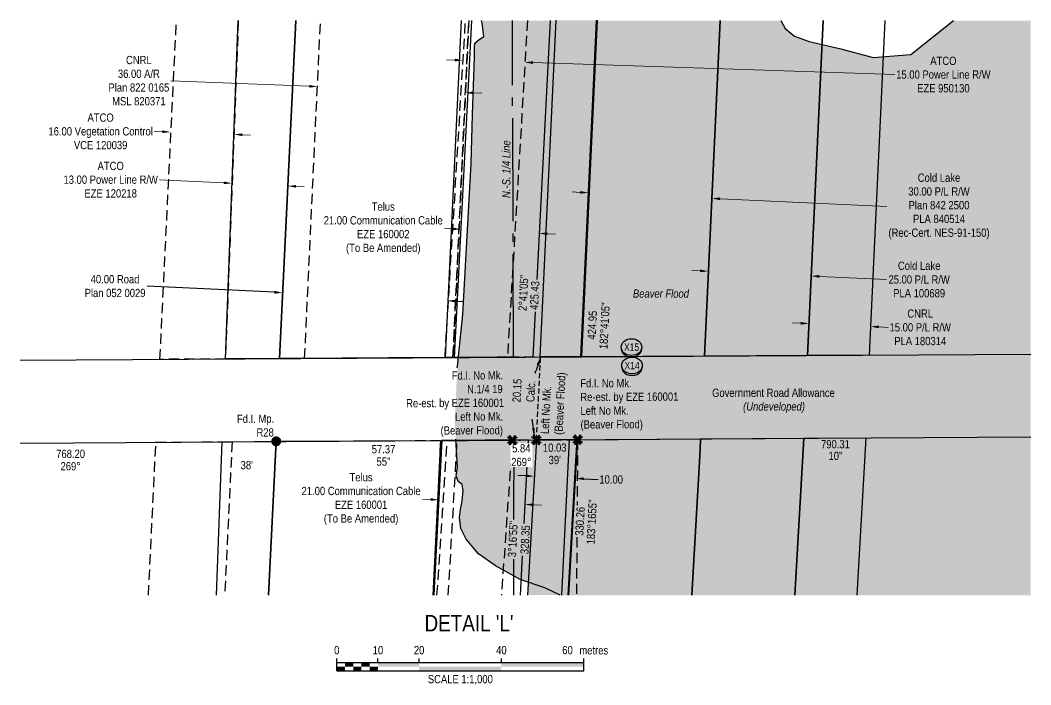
# Model space of a CAD drawing. Extents: x 506429 to 517084, y 6049655 to 6059669.
# Drawn here: x 508890 to 510116, y 6055323 to 6056129 of the extents above; entities that cross this region are included whole.
import ezdxf
from ezdxf.enums import TextEntityAlignment as Align

# ---------------------------------------------------------------- set-up
doc = ezdxf.new("R2010")
doc.units = 0
doc.header["$LTSCALE"] = 5
doc.header["$PDSIZE"] = 0.5
for name, pattern in [('foc-ACCESSROAD', [3.75, 2.5, -1.25]), ('foc-FLOWLINE', [3.75, 2.5, -1.25]), ('foc-QUARTERLINE', [33, 25, -3, 2, -3]), ('foc-TRAV', [1.875, 1.25, -0.625])]:
    doc.linetypes.add(name, pattern=pattern)
doc.layers.get('Defpoints').update_dxf_attribs({"color": 9})
for name, color, linetype in [('C-RW', 13, 'Continuous'), ('DETAIL-T', 7, 'Continuous'), ('EZE', 7, 'Continuous'), ('F-AR', 190, 'foc-ACCESSROAD'), ('F-EZE', 190, 'foc-FLOWLINE'), ('F-RW', 190, 'Continuous'), ('F-VCE', 190, 'foc-FLOWLINE'), ('L-BD', 7, 'Continuous'), ('L-BD1', 253, 'Continuous'), ('L-MON', 1, 'Continuous'), ('L-ROAD-T', 7, 'Continuous'), ('L-SEC', 7, 'Continuous'), ('L-SECQ', 8, 'foc-QUARTERLINE'), ('L-TITLEDB', 4, 'Continuous'), ('L-TITLEDB-T', 4, 'Continuous'), ('P-CROSSINGS', 250, 'Continuous'), ('P-PROPOSED', 10, 'Continuous'), ('P-PROPOSED-H', 21, 'Continuous'), ('P-TRAV', 4, 'foc-TRAV'), ('PLA', 7, 'Continuous'), ('RRD', 7, 'Continuous'), ('T-WATER', 160, 'Continuous'), ('T-WATER-H', 133, 'Continuous')]:
    doc.layers.add(name, color=color, linetype=linetype)
for name, color, linetype, lineweight in [('C-RW-T', 13, 'Continuous', 9), ('F-AR-T', 190, 'Continuous', 9), ('F-EZE-T', 190, 'Continuous', 9), ('F-RW-T', 190, 'Continuous', 9), ('F-VCE-T', 190, 'Continuous', 9), ('T-TEXT', 48, 'Continuous', 18)]:
    doc.layers.add(name, color=color, linetype=linetype, lineweight=lineweight)
doc.styles.add('80', font='ARIALN.TTF', dxfattribs={"height": 10})
doc.styles.add('80CG', font='ARIALN.TTF', dxfattribs={"height": 10})
doc.styles.add('80L', font='ARIALN.TTF', dxfattribs={"height": 10})
doc.styles.add('80LS', font='ARIALNI.TTF', dxfattribs={"height": 10})
doc.styles.add('Crossing', font='ARIALN.TTF', dxfattribs={"height": 10})
doc.dimstyles.new('Compass 5 000', dxfattribs={"dimscale": 5, "dimtxt": 9, "dimasz": 2, "dimexe": 0.2, "dimexo": 0.0625, "dimgap": 0.5, "dimtad": 0, "dimtih": 1, "dimtoh": 1, "dimzin": 0, "dimdsep": 46, "dimtxsty": '80CG', "dimcen": 0.1, "dimse1": 1, "dimse2": 1, "dimclrd": 256, "dimclrt": 256, "dimaunit": 1, "dimadec": 4, "dimazin": 0, "dimtfac": 0.06, "dimtofl": 0, "dimtmove": 0, "dimatfit": 1, "dimfxl": 0.2, "dimtolj": 1, "dimtzin": 0, "dimlwd": -1, "dimarcsym": 0})

# ---------------------------------------------------------------- blocks, each defined once
blk = doc.blocks.new('fdia')
at = {"color": 255, "const_width": 1}
blk.add_lwpolyline([(-0.5, 0, 1), (0.5, 0, 1)], format="xyb", close=True, dxfattribs=at)
blk = doc.blocks.new('Fdiaa')
blk.add_blockref('fdia', (0, 0))
blk = doc.blocks.new('fdib')
at = {"color": 1, "const_width": 1.6}
blk.add_lwpolyline([(-0.4, 0, 1), (0.4, 0, 1)], format="xyb", close=True, dxfattribs=at)
at = {"color": 1}
blk.add_circle((0, 0), 0.8, dxfattribs=at)
blk = doc.blocks.new('Fdibb')
blk.add_blockref('fdib', (0, 0))
blk = doc.blocks.new('fdicc')
for name in ['Fdibb', 'Fdiaa']:
    blk.add_blockref(name, (0, 0))
blk = doc.blocks.new('FDI')
blk.add_blockref('fdicc', (0, 0))
blk = doc.blocks.new('TEMP')
h = blk.add_hatch(color=255)
h.dxf.hatch_style = 1
h.paths.add_polyline_path([(0, 0.25), (-0.67, 1.15), (-0.67, 0.67), (-1.15, 0.67), (-0.25, 0), (-1.15, -0.67), (-0.67, -0.67), (-0.67, -1.15), (0, -0.25), (0.67, -1.15), (0.67, -0.67), (1.15, -0.67), (0.25, 0), (1.15, 0.67), (0.67, 0.67), (0.67, 1.15)])
h.paths.add_polyline_path([(0.57, 0.85), (0.57, 0.57), (0.85, 0.57), (0.08, 0), (0.85, -0.57), (0.57, -0.57), (0.57, -0.85), (0, -0.08), (-0.57, -0.85), (-0.57, -0.57), (-0.85, -0.57), (-0.08, 0), (-0.85, 0.57), (-0.57, 0.57), (-0.57, 0.85), (0, 0.08)], flags=16)
h = blk.add_hatch(color=1)
h.dxf.hatch_style = 1
h.paths.add_polyline_path([(0, 0.08), (-0.57, 0.85), (-0.57, 0.57), (-0.85, 0.57), (-0.08, 0), (-0.85, -0.57), (-0.57, -0.57), (-0.57, -0.85), (0, -0.08), (0.57, -0.85), (0.57, -0.57), (0.85, -0.57), (0.08, 0), (0.85, 0.57), (0.57, 0.57), (0.57, 0.85)])
at = {"color": 1}
for p, q in [((-0.08, 0), (0.08, 0)), ((0, 0.08), (0, -0.08))]:
    blk.add_line(p, q, dxfattribs=at)
at = {"color": 255, "flags": 128}
blk.add_lwpolyline([(-0.25, 0), (-1.15, 0.67), (-0.67, 0.67), (-0.67, 1.15), (0, 0.25), (0.67, 1.15), (0.67, 0.67), (1.15, 0.67), (0.25, 0), (1.15, -0.67), (0.67, -0.67), (0.67, -1.15), (0, -0.25), (-0.67, -1.15), (-0.67, -0.67), (-1.15, -0.67)], close=True, dxfattribs=at)
at = {"color": 1, "flags": 128}
blk.add_lwpolyline([(-0.08, 0), (-0.85, 0.57), (-0.57, 0.57), (-0.57, 0.85), (0, 0.08), (0.57, 0.85), (0.57, 0.57), (0.85, 0.57), (0.08, 0), (0.85, -0.57), (0.57, -0.57), (0.57, -0.85), (0, -0.08), (-0.57, -0.85), (-0.57, -0.57), (-0.85, -0.57)], close=True, dxfattribs=at)
blk = doc.blocks.new('*D1007')
at = {"layer": 'Defpoints', "color": 0, "transparency": 16777216}
for p in [(509208.5, 6055798.2), (509207.4, 6055776.2), (509407.4, 6055766.5)]:
    blk.add_point(p, dxfattribs=at)
at = {"layer": 'L-TITLEDB-T', "transparency": 16777216}
for p, q in [((509198.5, 6055798.7), (509043.9, 6055806.2)), ((509418.5, 6055788), (509428.5, 6055787.5))]:
    blk.add_line(p, q, dxfattribs=at)
for points in [[(509198.6, 6055800.4), (509198.4, 6055797), (509208.5, 6055798.2)], [(509418.6, 6055789.7), (509418.4, 6055786.3), (509408.5, 6055788.5)]]:
    blk.add_solid(points, dxfattribs=at)
at = {"layer": 'L-TITLEDB-T', "transparency": 16777216, "insert": (509005.1, 6055806.2), "char_height": 10, "attachment_point": 5, "style": '80CG'}
blk.add_mtext('\\A1;40.00 Road\\PPlan 052 0029', dxfattribs=at)
blk = doc.blocks.new('*U1061')
at = {"color": 0}
for p, q in [((-150, 0), (-150, 15)), ((-100, 10), (-100, 15)), ((-50, 10), (-50, 15)), ((50, 10), (50, 15)), ((150.2, 0), (150.2, 15)), ((-150, 10), (150.2, 10)), ((-150, 0), (150.2, 0))]:
    blk.add_line(p, q, dxfattribs=at)
for points in [[(-150, 5), (-140, 5), (-150, 0), (-140, 0)], [(-140, 10), (-130, 10), (-140, 5), (-130, 5)], [(-130, 5), (-120, 5), (-130, 0), (-120, 0)], [(-120, 10), (-110, 10), (-120, 5), (-110, 5)], [(-110, 5), (-100, 5), (-110, 0), (-100, 0)], [(-100, 10), (-50, 10), (-100, 5), (-50, 5)], [(-50, 5), (50, 5), (-50, 0), (50, 0)], [(50, 10), (150.2, 10), (50, 5), (150.2, 5)]]:
    blk.add_solid(points, dxfattribs=at)
at = {"color": 0, "style": '80'}
blk.add_text('metres', height=10, dxfattribs=at).set_placement((162.2, 20), align=Align.CENTER)
at = {"color": 0, "char_height": 10, "style": '80'}
for s, insert, attachment_point in [('0', (-150, 30.2), 2), ('10', (-100, 30.2), 2), ('20', (-50, 30.2), 2), ('40', (50, 30.2), 2), ('60', (136.7, 30.2), 3), ('SCALE 1:1,000', (0.1, -5), 2)]:
    blk.add_mtext(s, dxfattribs=dict(at, insert=insert, attachment_point=attachment_point))
blk = doc.blocks.new('*D1008')
at = {"layer": 'Defpoints', "color": 0, "transparency": 16777216}
for p in [(509850, 6055818.5), (509722.5, 6055766.1), (509847.2, 6055760.3)]:
    blk.add_point(p, dxfattribs=at)
at = {"layer": 'F-RW-T', "transparency": 16777216}
for p, q in [((509715.2, 6055824.8), (509705.3, 6055825.3)), ((509860, 6055818), (509941.5, 6055814.2))]:
    blk.add_line(p, q, dxfattribs=at)
for points in [[(509715.3, 6055826.5), (509715.2, 6055823.1), (509725.2, 6055824.3)], [(509860, 6055819.7), (509859.9, 6055816.3), (509850, 6055818.5)]]:
    blk.add_solid(points, dxfattribs=at)
at = {"layer": 'F-RW-T', "transparency": 16777216, "insert": (509981, 6055814.2), "char_height": 10, "attachment_point": 5, "style": '80CG'}
blk.add_mtext('\\A1;Cold Lake\\P25.00 P/L R/W\\PPLA 100689', dxfattribs=at)
blk = doc.blocks.new('*D1009')
at = {"layer": 'Defpoints', "color": 0, "transparency": 16777216}
for p in [(509847.2, 6055760.3), (509922.1, 6055757.2), (509922.1, 6055756.7)]:
    blk.add_point(p, dxfattribs=at)
at = {"layer": 'F-RW-T', "transparency": 16777216}
for p, q in [((509837.3, 6055761.2), (509827.3, 6055761.7)), ((509932.1, 6055756.7), (509943.3, 6055756.2))]:
    blk.add_line(p, q, dxfattribs=at)
for points in [[(509837.3, 6055762.9), (509837.2, 6055759.5), (509847.3, 6055760.7)], [(509932.2, 6055758.4), (509932, 6055755.1), (509922.1, 6055757.2)]]:
    blk.add_solid(points, dxfattribs=at)
at = {"layer": 'F-RW-T', "transparency": 16777216, "insert": (509982.3, 6055756.2), "char_height": 10, "attachment_point": 5, "style": '80CG'}
blk.add_mtext('\\A1;CNRL\\P15.00 P/L R/W\\PPLA 180314', dxfattribs=at)
blk = doc.blocks.new('*D1010')
at = {"layer": 'Defpoints', "color": 0, "transparency": 16777216}
for p in [(509582.1, 6055972.3), (509731.9, 6055965.5), (509729.5, 6055912.6)]:
    blk.add_point(p, dxfattribs=at)
at = {"layer": 'F-RW-T', "transparency": 16777216}
for p, q in [((509569.7, 6055919.9), (509559.8, 6055920.4)), ((509739.4, 6055912.2), (509941.9, 6055902.9))]:
    blk.add_line(p, q, dxfattribs=at)
for points in [[(509569.8, 6055921.6), (509569.7, 6055918.3), (509579.7, 6055919.5)], [(509739.5, 6055913.8), (509739.4, 6055910.5), (509729.5, 6055912.6)]]:
    blk.add_solid(points, dxfattribs=at)
at = {"layer": 'F-RW-T', "transparency": 16777216, "insert": (510005.1, 6055902.9), "char_height": 10, "attachment_point": 5, "style": '80CG'}
blk.add_mtext('\\A1;Cold Lake\\P30.00 P/L R/W\\PPlan 842 2500\\PPLA 840514\\P(Rec-Cert. NES-91-150)', dxfattribs=at)
blk = doc.blocks.new('*D1011')
at = {"layer": 'Defpoints', "color": 0, "transparency": 16777216}
for p in [(509147.7, 6055943.1), (509147.1, 6055931), (509215.4, 6055939.8)]:
    blk.add_point(p, dxfattribs=at)
at = {"layer": 'F-EZE-T', "transparency": 16777216}
for p, q in [((509137.1, 6055931.5), (509058.9, 6055935.3)), ((509224.8, 6055927.3), (509234.8, 6055926.8))]:
    blk.add_line(p, q, dxfattribs=at)
for points in [[(509137.2, 6055933.2), (509137, 6055929.9), (509147.1, 6055931)], [(509224.9, 6055928.9), (509224.7, 6055925.6), (509214.8, 6055927.7)]]:
    blk.add_solid(points, dxfattribs=at)
at = {"layer": 'F-EZE-T', "transparency": 16777216, "insert": (508999.8, 6055935.3), "char_height": 10, "attachment_point": 5, "style": '80CG'}
blk.add_mtext('\\A1;ATCO\\P13.00 Power Line R/W\\PEZE 120218 ', dxfattribs=at)
blk = doc.blocks.new('*D1012')
at = {"layer": 'Defpoints', "color": 0, "transparency": 16777216}
for p in [(509072.5, 6055993.1), (509070.7, 6055946), (509147.7, 6055943.1)]:
    blk.add_point(p, dxfattribs=at)
at = {"layer": 'F-VCE-T', "transparency": 16777216}
for p, q in [((509062.5, 6055993.5), (509052.5, 6055993.9)), ((509159.4, 6055989.8), (509169.4, 6055989.5))]:
    blk.add_line(p, q, dxfattribs=at)
for points in [[(509062.5, 6055995.2), (509062.4, 6055991.9), (509072.5, 6055993.1)], [(509159.5, 6055991.5), (509159.4, 6055988.2), (509149.5, 6055990.2)]]:
    blk.add_solid(points, dxfattribs=at)
at = {"layer": 'F-VCE-T', "transparency": 16777216, "insert": (508987.6, 6055993.9), "char_height": 10, "attachment_point": 5, "style": '80CG'}
blk.add_mtext('\\A1;ATCO\\P16.00 Vegetation Control\\PVCE 120039', dxfattribs=at)
blk = doc.blocks.new('*D1013')
at = {"layer": 'Defpoints', "color": 0, "transparency": 16777216}
for p in [(509250.7, 6056048.2), (509250.3, 6056038.1), (509429.9, 6056030.8)]:
    blk.add_point(p, dxfattribs=at)
at = {"layer": 'F-AR-T', "transparency": 16777216}
for p, q in [((509240.8, 6056048.6), (509072.7, 6056055.4)), ((509440.3, 6056040.6), (509450.3, 6056040.2))]:
    blk.add_line(p, q, dxfattribs=at)
for points in [[(509240.8, 6056050.3), (509240.7, 6056047), (509250.7, 6056048.2)], [(509440.3, 6056042.3), (509440.2, 6056038.9), (509430.3, 6056041)]]:
    blk.add_solid(points, dxfattribs=at)
at = {"layer": 'F-AR-T', "transparency": 16777216, "insert": (509034, 6056055.4), "char_height": 10, "attachment_point": 5, "style": '80CG'}
blk.add_mtext('\\A1;CNRL\\P36.00 A/R\\PPlan 822 0165\\PMSL 820371', dxfattribs=at)
blk = doc.blocks.new('*D1014')
at = {"layer": 'Defpoints', "color": 0, "transparency": 16777216}
for p in [(509427.4, 6056080.1), (509427.1, 6056071.5), (509502, 6056069.1)]:
    blk.add_point(p, dxfattribs=at)
at = {"layer": 'F-RW-T', "transparency": 16777216}
for p, q in [((509417.4, 6056080.5), (509407.4, 6056080.8)), ((509512.3, 6056077.3), (509951.3, 6056062.8))]:
    blk.add_line(p, q, dxfattribs=at)
for points in [[(509417.5, 6056082.1), (509417.4, 6056078.8), (509427.4, 6056080.1)], [(509512.3, 6056079), (509512.2, 6056075.7), (509502.3, 6056077.7)]]:
    blk.add_solid(points, dxfattribs=at)
at = {"layer": 'F-RW-T', "transparency": 16777216, "insert": (510010.4, 6056062.8), "char_height": 10, "attachment_point": 5, "style": '80CG'}
blk.add_mtext('\\A1;ATCO\\P15.00 Power Line R/W\\PEZE 950130', dxfattribs=at)
blk = doc.blocks.new('*D1097')
at = {"layer": 'C-RW-T', "transparency": 16777216}
for p, q in [((509414.9, 6055875.7), (509405, 6055876.2)), ((509529.7, 6055869.8), (509539.7, 6055869.3))]:
    blk.add_line(p, q, dxfattribs=at)
for points in [[(509415, 6055877.3), (509414.9, 6055874), (509424.9, 6055875.2)], [(509529.8, 6055871.4), (509529.6, 6055868.1), (509519.7, 6055870.3)]]:
    blk.add_solid(points, dxfattribs=at)
at = {"layer": 'Defpoints', "color": 0, "transparency": 16777216}
for p in [(509424.9, 6055875.2), (509424.9, 6055874.6), (509519.7, 6055869.8)]:
    blk.add_point(p, dxfattribs=at)
at = {"layer": 'C-RW-T', "transparency": 16777216, "insert": (509330.6, 6055876.2), "char_height": 10, "attachment_point": 5, "style": '80CG'}
blk.add_mtext('\\A1;Telus\\P21.00 Communication Cable\\PEZE 160002\\P(To Be Amended)', dxfattribs=at)
blk = doc.blocks.new('*D1098')
at = {"layer": 'Defpoints', "color": 0, "transparency": 16777216}
for p in [(509514, 6055575.6), (509513, 6055556.6), (509562.9, 6055554.1)]:
    blk.add_point(p, dxfattribs=at)
at = {"layer": 'L-TITLEDB-T', "transparency": 16777216}
for p, q in [((509504, 6055576.1), (509494, 6055576.6)), ((509573.9, 6055572.5), (509591.3, 6055571.6))]:
    blk.add_line(p, q, dxfattribs=at)
for points in [[(509504.1, 6055577.7), (509503.9, 6055574.4), (509514, 6055575.6)], [(509574, 6055574.2), (509573.8, 6055570.9), (509563.9, 6055573)]]:
    blk.add_solid(points, dxfattribs=at)
at = {"layer": 'L-TITLEDB-T', "transparency": 16777216, "insert": (509607.2, 6055571.6), "char_height": 10, "attachment_point": 5, "style": '80CG'}
blk.add_mtext('\\A1;10.00', dxfattribs=at)
blk = doc.blocks.new('*D1200')
at = {"layer": 'C-RW-T', "transparency": 16777216}
for p, q in [((509388, 6055547.4), (509378.1, 6055547.9)), ((509512.8, 6055541), (509522.8, 6055540.5))]:
    blk.add_line(p, q, dxfattribs=at)
for points in [[(509388.1, 6055549.1), (509388, 6055545.8), (509398, 6055546.9)], [(509512.9, 6055542.7), (509512.7, 6055539.3), (509502.8, 6055541.5)]]:
    blk.add_solid(points, dxfattribs=at)
at = {"layer": 'Defpoints', "color": 0, "transparency": 16777216}
for p in [(509398, 6055546.9), (509398, 6055546.4), (509502.8, 6055541)]:
    blk.add_point(p, dxfattribs=at)
at = {"layer": 'C-RW-T', "transparency": 16777216, "insert": (509303.7, 6055547.9), "char_height": 10, "attachment_point": 5, "style": '80CG'}
blk.add_mtext('\\A1;Telus\\P21.00 Communication Cable\\PEZE 160001\\P(To Be Amended)', dxfattribs=at)
blk = doc.blocks.new('xing2')
h = blk.add_hatch(color=50)
h.dxf.hatch_style = 1
edge = h.paths.add_edge_path()
edge.add_ellipse((0, 0), major_axis=(-12.5, 0), ratio=0.816297, start_angle=0, end_angle=360)
h = blk.add_hatch(color=250)
h.dxf.hatch_style = 1
edge = h.paths.add_edge_path()
edge.add_ellipse((0, -2), major_axis=(-12.5, 0), ratio=0.816297, start_angle=0, end_angle=180)
edge.add_line((12.5, -2), (12.5, 0))
edge.add_ellipse((0, 0), major_axis=(-12.5, 0), ratio=0.816297, start_angle=0, end_angle=180, ccw=False)
edge.add_line((-12.5, 0), (-12.5, -2))
at = {"color": 250}
blk.add_ellipse((0, 0), major_axis=(-12.5, 0), ratio=0.816297, dxfattribs=at)
blk.add_ellipse((0, -2), major_axis=(-12.5, 0), ratio=0.816297, start_param=0, end_param=3.141593, dxfattribs=at)
at = {"color": 250, "style": 'Crossing'}
blk.add_attdef('CROSSING', text='', height=9, dxfattribs=at).set_placement((0.1, 0), align=Align.MIDDLE_CENTER)
at = {"color": 250, "style": 'Crossing', "flags": 1}
for tag, p in [('OWNER', (0.1, -12.5)), ('DESCRIPTION', (0.1, -25.8)), ('LOCATION', (0.1, -39.3)), ('DWG_REF', (0.1, -52.8))]:
    blk.add_attdef(tag, text='', height=9, dxfattribs=at).set_placement(p, align=Align.MIDDLE_CENTER)

msp = doc.modelspace()

# ---------------------------------------------------------------- hatches: boundary and pattern name
at = {"layer": 'P-PROPOSED-H'}
h = msp.add_hatch(color=256, dxfattribs=at)
h.dxf.hatch_style = 1
h.paths.add_polyline_path([(509590.401, 6056128.718), (509540.348, 6056128.76), (509521.192, 6055720.429), (509571.225, 6055720.732)])
h = msp.add_hatch(color=256, dxfattribs=at)
h.dxf.hatch_style = 1
h.paths.add_polyline_path([(509566.559, 6055620.215), (509516.527, 6055619.911), (509505.67, 6055431.491), (509555.735, 6055431.496)])
at = {"layer": 'T-WATER-H'}
h = msp.add_hatch(color=256, dxfattribs=at)
h.dxf.hatch_style = 1
h.paths.add_polyline_path([(510116.495, 6056128.409), (510022.809, 6056128.409), (509971.102, 6056087.266), (509925.154, 6056083.479), (509885.794, 6056093.927), (509847.663, 6056102.84), (509829.834, 6056109.6), (509818.455, 6056118.818), (509812.972, 6056128.409), (509450.033, 6056128.409), (509450.767, 6056125.247), (509452.704, 6056109.086), (509446.972, 6056105.269), (509441.55, 6056100.81), (509441.239, 6056095.4), (509441.239, 6056083.942), (509439.008, 6056014.238), (509437.408, 6055955.037), (509427.205, 6055771.766), (509420.582, 6055709.267), (509417.366, 6055639.875), (509420.781, 6055586.727), (509419.112, 6055576.074), (509421.68, 6055569.336), (509426.496, 6055565.49), (509427.456, 6055558.43), (509426.496, 6055545.28), (509424.248, 6055535.334), (509422.969, 6055525.392), (509424.568, 6055512.242), (509431.313, 6055499.409), (509446.401, 6055481.445), (509466.937, 6055467.009), (509496.793, 6055450.33), (509526.641, 6055440.067), (509545.406, 6055431.163), (510116.495, 6055431.163)])

# ---------------------------------------------------------------- linework, layer by layer
at = {"layer": 'C-RW', "flags": 128}
for points in [[(509514.801, 6055774.944), (509511.98, 6055720.119), (509416.919, 6055719.542), (509437.959, 6056128.409)], [(509532.99, 6056128.409), (509516.828, 6055814.324)], [(509501.591, 6055518.228), (509506.807, 6055619.585), (509401.739, 6055618.948), (509392.075, 6055431.163)], [(509497.111, 6055431.163), (509499.578, 6055479.106)]]:
    msp.add_lwpolyline(points, dxfattribs=at)
at = {"layer": 'EZE'}
msp.add_lwpolyline([(509128.176, 6055431.163), (509135.261, 6055617.33), (509147.221, 6055617.403), (509200.728, 6055617.981), (509191.492, 6055431.163)], dxfattribs=at)
at = {"layer": 'F-AR'}
for points in [[(509434.429, 6056128.409), (509415.252, 6055719.532), (509405.562, 6055719.473), (509235.183, 6055718.439), (509254.443, 6056128.409)], [(509191.492, 6055431.163), (509200.728, 6055617.981), (509400.031, 6055618.937), (509390.882, 6055431.163)]]:
    msp.add_lwpolyline(points, dxfattribs=at)
at = {"layer": 'F-EZE'}
for points in [[(509505.618, 6056128.409), (509485.704, 6055792.945), (509481.356, 6055719.933), (509415.252, 6055719.532), (509405.562, 6055719.473), (509430.386, 6056128.409)], [(509589.481, 6056128.409), (509570.314, 6055720.473), (509415.252, 6055719.532), (509434.439, 6056128.409)], [(509395.811, 6055431.163), (509408.37, 6055618.988), (509410.546, 6055619.001), (509487.266, 6055619.467), (509474.007, 6055431.163)], [(509409.574, 6055431.163), (509419.401, 6055602.495), (509420.253, 6055619.06), (509496.973, 6055619.526), (509496.973, 6055619.526), (509566.546, 6055619.948), (509566.546, 6055619.948), (509565.915, 6055540.652)], [(509565.604, 6055501.511), (509565.044, 6055431.163)]]:
    msp.add_lwpolyline(points, dxfattribs=at)
at = {"layer": 'F-RW'}
for points in [[(509224.559, 6056128.409), (509204.628, 6055718.253), (509147.755, 6055717.908), (509139.097, 6055717.856), (509154.705, 6056128.409)], [(509739.521, 6056128.409), (509720.404, 6055721.384), (509570.314, 6055720.473), (509589.481, 6056128.409)], [(509864.53, 6056128.409), (509845.447, 6055722.143), (509720.404, 6055721.384), (509739.521, 6056128.409)], [(509939.537, 6056128.409), (509920.476, 6055722.598), (509845.447, 6055722.143), (509864.53, 6056128.409)], [(509704.983, 6055431.163), (509713.926, 6055586.392), (509715.056, 6055607.627), (509715.743, 6055620.853), (509841.177, 6055621.615), (509830.189, 6055431.163)], [(509830.189, 6055431.163), (509841.177, 6055621.615), (509916.249, 6055622.07), (509905.236, 6055431.163)], [(509128.176, 6055431.163), (509135.261, 6055617.33), (509147.221, 6055617.403), (509200.728, 6055617.981), (509191.492, 6055431.163)], [(509547.273, 6055431.163), (509556.839, 6055619.889), (509556.839, 6055619.889), (509715.743, 6055620.853), (509715.056, 6055607.627), (509713.926, 6055586.392), (509704.983, 6055431.163)], [(509554.985, 6055431.163), (509564.4, 6055594.281), (509565.882, 6055619.944), (509715.743, 6055620.853), (509715.056, 6055607.627), (509713.926, 6055586.392), (509704.983, 6055431.163)]]:
    msp.add_lwpolyline(points, dxfattribs=at)
at = {"layer": 'F-VCE'}
for points in [[(509154.705, 6056128.409), (509139.097, 6055717.856), (509059.56, 6055717.373), (509079.533, 6056128.409)], [(509045.655, 6055431.163), (509054.677, 6055616.841), (509135.261, 6055617.33), (509147.221, 6055617.403), (509138.172, 6055431.163)]]:
    msp.add_lwpolyline(points, dxfattribs=at)
at = {"layer": 'L-SEC'}
for p, q in [((508889.991, 6055716.344), (510116.495, 6055723.788)), ((508889.991, 6055615.841), (510116.495, 6055623.286))]:
    msp.add_line(p, q, dxfattribs=at)
at = {"layer": 'L-SECQ'}
for p, q in [((509488.73, 6055719.978), (509487.271, 6056128.409)), ((509489.09, 6055619.478), (509488.86, 6055523.291, 0.01)), ((509488.745, 6055475.167, 0.014), (509488.639, 6055431.163, 0.019))]:
    msp.add_line(p, q, dxfattribs=at)
at = {"layer": 'L-TITLEDB'}
msp.add_lwpolyline([(509425.196, 6056128.409), (509405.562, 6055719.473), (509235.183, 6055718.439), (509204.628, 6055718.253), (509224.559, 6056128.409)], dxfattribs=at)
at = {"layer": 'P-PROPOSED', "flags": 128}
for points in [[(509590.401, 6056128.718), (509571.225, 6055720.732), (509521.192, 6055720.429), (509540.348, 6056128.76)], [(509555.735, 6055431.496), (509566.559, 6055620.215), (509516.527, 6055619.911), (509505.67, 6055431.491)]]:
    msp.add_lwpolyline(points, dxfattribs=at)
at = {"layer": 'P-TRAV'}
msp.add_line((509516.436, 6055619.644), (509521.61, 6055720.178), dxfattribs=at)
at = {"layer": 'PLA'}
for points in [[(509704.983, 6055431.163), (509713.926, 6055586.392), (509715.056, 6055607.627), (509715.743, 6055620.853), (509841.177, 6055621.615), (509830.189, 6055431.163)], [(509830.189, 6055431.163), (509841.177, 6055621.615), (509916.249, 6055622.07), (509905.236, 6055431.163)]]:
    msp.add_lwpolyline(points, dxfattribs=at)
at = {"layer": 'RRD', "color": 4}
msp.add_lwpolyline([(509191.492, 6055431.163), (509200.728, 6055617.981), (509400.031, 6055618.937), (509390.882, 6055431.163)], dxfattribs=at)
at = {"layer": 'T-WATER', "flags": 128}
for points in [[(509420.481, 6055707.087), (509420.582, 6055709.267), (509427.205, 6055771.766), (509437.408, 6055955.037), (509439.008, 6056014.238), (509441.239, 6056083.942), (509441.239, 6056095.4), (509441.55, 6056100.81), (509446.972, 6056105.269), (509452.704, 6056109.086), (509450.767, 6056125.247), (509450.033, 6056128.409)], [(509812.972, 6056128.409), (509818.455, 6056118.818), (509829.834, 6056109.6), (509847.663, 6056102.84), (509885.794, 6056093.927), (509925.154, 6056083.479), (509971.102, 6056087.266), (510022.809, 6056128.409)]]:
    msp.add_lwpolyline(points, dxfattribs=at)

# ---------------------------------------------------------------- block references
at = {"layer": 'DETAIL-T', "xscale": 0.9990104649161125, "yscale": 0.9990104649161125, "zscale": 0.9990104649161125}
msp.add_blockref('*U1061', (509424.062, 6055339.491), dxfattribs=at)
at = {"layer": 'L-MON', "xscale": 4.99505232458058, "yscale": 4.99505232458058, "zscale": 4.99505232458058}
for name, p in [('FDI', (509200.728, 6055617.981)), ('TEMP', (509566.547, 6055619.948))]:
    msp.add_blockref(name, p, dxfattribs=at)
at = {"layer": 'P-CROSSINGS', "xscale": 0.9990104649161125, "yscale": 0.9990104649161125, "zscale": 0.9990104649161125}
for p, values in [((509631.9, 6055732.288), {'CROSSING': 'X15'}), ((509632.541, 6055709.865), {'CROSSING': 'X14'})]:
    msp.add_blockref('xing2', p, dxfattribs=at).add_auto_attribs(values)

# ---------------------------------------------------------------- texts
at = {"layer": 'DETAIL-T', "color": 3, "insert": (509434.711, 6055397.382), "char_height": 19.9802, "width": 223.63651, "attachment_point": 5, "style": '80CG'}
msp.add_mtext("DETAIL 'L'", dxfattribs=at)
at = {"layer": 'L-BD', "style": '80L'}
for s, rotation, p in [("182°41'05''", 87.054, (509599.182, 6055758.126)), ('424.95', 87.054, (509584.217, 6055758.896)), ('57.37', 0.2971, (509330.949, 6055608.408)), ('10.03', 0.3478, (509538.703, 6055610.33)), ('790.31', 0.3478, (509879.441, 6055614.546)), ('768.20', 0.3515, (508951.183, 6055602.775)), ("55''", 0.2971, (509331.026, 6055593.423)), ("39'", 0.3478, (509538.794, 6055595.345)), ("10''", 0.3478, (509879.527, 6055600.31)), ('269°', 0.3515, (508951.275, 6055587.79)), ("38'", 0.3515, (509165.019, 6055589.087)), ('330.26', 87.054, (509569.308, 6055520.944)), ("183°1655''", 87.054, (509583.525, 6055520.212))]:
    msp.add_text(s, height=9.9901, rotation=rotation, dxfattribs=at).set_placement(p, align=Align.MIDDLE)
at = {"layer": 'L-BD', "insert": (509487.999, 6055679.796), "char_height": 9.9901, "width": 11.65989, "attachment_point": 2, "rotation": 87.054, "style": '80L'}
msp.add_mtext('20.15\\PCalc.', dxfattribs=at)
at = {"layer": 'L-BD1', "style": '80L'}
for s, p in [("2°41'05''", (509500.65, 6055798.139)), ('425.43', (509514.292, 6055794.921)), ("3°16'55''", (509487.78, 6055499.336)), ('328.35', (509502.745, 6055498.566))]:
    msp.add_text(s, height=9.9901, rotation=87.0542, dxfattribs=at).set_placement(p, align=Align.MIDDLE)
at = {"layer": 'L-MON', "char_height": 9.9901, "attachment_point": 1, "style": '80L'}
for s, width, insert, rotation in [('\\pi59.642;Fd.I. No Mk.\\P\\pi78.137;N.1/4 19\\P\\pi4.0628;Re-est. by EZE 160001\\P\\pi63.308,t133.24;Left No Mk.\\P\\pi45.727,tz;(Beaver Flood)', 120.03251, (509354.094, 6055702.471), 0.292036), ('Left No Mk. (Beaver Flood)', 83.45742, (509521.502, 6055627.081), 87.054204), ('Fd.I. No Mk.\\PRe-est. by EZE 160001\\P\\pt69.931;Left No Mk.\\P\\ptz;(Beaver Flood)', 120.03251, (509569.718, 6055693.338), 0.292036), ('\\pi1.1046;Fd.I. Mp.\\P\\pi24.737;R28 ', 44.3292, (509151.913, 6055650.236), 0.292036)]:
    msp.add_mtext_dynamic_manual_height_columns(s, width=width, gutter_width=50, heights=[0], dxfattribs=dict(at, insert=insert, rotation=rotation))
at = {"layer": 'L-ROAD-T', "style": '80L'}
msp.add_text('Government Road Allowance', height=9.99505, dxfattribs=at).set_placement((509804.16, 6055676.834), align=Align.MIDDLE_CENTER)
at = {"layer": 'L-SECQ', "insert": (509474.959, 6055948.096), "char_height": 9.9901, "width": 114.13785, "attachment_point": 2, "rotation": 90, "style": '80L'}
msp.add_mtext('{\\fArial Narrow|b0|i1|c0|p34;N.-S. 1/4 Line}', dxfattribs=at)
at = {"layer": 'T-TEXT', "style": '80LS'}
msp.add_text('(Undeveloped)', height=9.99505, dxfattribs=at).set_placement((509804.885, 6055660.25), align=Align.MIDDLE_CENTER)
at = {"layer": 'T-TEXT', "insert": (509633.592, 6055802.155), "char_height": 9.9901, "attachment_point": 1, "style": '80L'}
msp.add_mtext_dynamic_manual_height_columns('{\\fArial Narrow|b0|i1|c0|p34;Beaver Flood}', width=85.95502, gutter_width=50, heights=[0], dxfattribs=at)

# ---------------------------------------------------------------- dimensions: what is measured, and where the dimension line sits
at = {"layer": 'C-RW-T'}
dim = msp.add_linear_dim(base=(509424.927, 6055875.156), p1=(509519.681, 6055869.759), p2=(509424.9, 6055874.636), angle=177.054204, text='Telus\\P21.00 Communication Cable\\PEZE 160002\\P(To Be Amended)', dimstyle='Compass 5 000', dxfattribs=at)
dim.commit()
dim.dimension.update_dxf_attribs({"geometry": '*D1097', "text_midpoint": (509330.588, 6055876.184), "dimtype": 161})
at = {"layer": 'F-AR-T'}
dim = msp.add_linear_dim(base=(509250.742, 6056048.222), p1=(509429.861, 6056030.841), p2=(509250.333, 6056038.075), angle=177.692721, text='CNRL\\P36.00 A/R\\PPlan 822 0165\\PMSL 820371', dimstyle='Compass 5 000', dxfattribs=at)
dim.commit()
dim.dimension.update_dxf_attribs({"geometry": '*D1013', "text_midpoint": (509033.967, 6056055.394), "dimtype": 161})
at = {"layer": 'F-EZE-T'}
dim = msp.add_linear_dim(base=(509147.073, 6055931.031), p1=(509215.395, 6055939.825), p2=(509147.66, 6055943.117), angle=177.217956, text='ATCO\\P13.00 Power Line R/W\\PEZE 120218 ', dimstyle='Compass 5 000', dxfattribs=at)
dim.commit()
dim.dimension.update_dxf_attribs({"geometry": '*D1011', "text_midpoint": (508999.777, 6055935.315), "dimtype": 161})
at = {"layer": 'F-RW-T'}
for base, p1, p2, angle, text, picture, middle in [((509427.405, 6056080.13), (509502.002, 6056069.061), (509427.12, 6056071.538), 178.105437, 'ATCO\\P15.00 Power Line R/W\\PEZE 950130', '*D1014', (510010.444, 6056062.801)), ((509729.451, 6055912.637), (509582.147, 6055972.311), (509731.868, 6055965.462), 357.38082, 'Cold Lake\\P30.00 P/L R/W\\PPlan 842 2500\\PPLA 840514\\P(Rec-Cert. NES-91-150)', '*D1010', (510005.136, 6055902.918)), ((509849.972, 6055818.463), (509722.505, 6055766.121), (509847.238, 6055760.263), 357.310884, 'Cold Lake\\P25.00 P/L R/W\\PPLA 100689', '*D1008', (509981.047, 6055814.164)), ((509922.101, 6055757.202), (509847.238, 6055760.263), (509922.08, 6055756.747), 357.310762, 'CNRL\\P15.00 P/L R/W\\PPLA 180314', '*D1009', (509982.345, 6055756.208))]:
    dim = msp.add_linear_dim(base=base, p1=p1, p2=p2, angle=angle, text=text, dimstyle='Compass 5 000', dxfattribs=at)
    dim.commit()
    dim.dimension.update_dxf_attribs({"geometry": picture, "text_midpoint": middle, "dimtype": 161})
at = {"layer": 'F-VCE-T'}
dim = msp.add_linear_dim(base=(509072.462, 6055993.145), p1=(509147.66, 6055943.117), p2=(509070.672, 6055946.044), angle=177.822834, text='ATCO\\P16.00 Vegetation Control\\PVCE 120039', dimstyle='Compass 5 000', dxfattribs=at)
dim.commit()
dim.dimension.update_dxf_attribs({"geometry": '*D1012', "text_midpoint": (508987.634, 6055993.905), "dimtype": 161})
at = {"layer": 'L-TITLEDB-T', "color": 3}
dim = msp.add_linear_dim(base=(509208.514, 6055798.219), p1=(509407.447, 6055766.488), p2=(509207.444, 6055776.207), angle=177.217956, text='40.00 Road\\PPlan 052 0029', dimstyle='Compass 5 000', dxfattribs=at)
dim.commit()
dim.dimension.update_dxf_attribs({"geometry": '*D1007', "text_midpoint": (509005.11, 6055806.22), "dimtype": 161})
at = {"layer": 'L-TITLEDB-T'}
dim = msp.add_linear_dim(base=(509513.972, 6055575.564), p1=(509562.947, 6055554.073), p2=(509513.01, 6055556.604), angle=177.097969, text='10.00', dimstyle='Compass 5 000', dxfattribs=at)
dim.commit()
dim.dimension.update_dxf_attribs({"geometry": '*D1098', "text_midpoint": (509607.243, 6055571.643), "dimtype": 161})

# ---------------------------------------------------------------- leaders
at = {"layer": 'L-BD', "path_type": 1}
for points in [[(509521.61, 6055720.178), (509514.679, 6055700.213)], [(509514.087, 6055623.868), (509511.422, 6055644.73)]]:
    msp.add_leader(points, dimstyle='Compass 5 000', override={"dimgap": 0.5, "dimtad": 0}, dxfattribs=at)

# ---------------------------------------------------------------- next in the draw order: texts
at = {"layer": 'L-BD', "insert": (509498.109, 6055614.541), "char_height": 9.9901, "width": 24.73689, "attachment_point": 2, "rotation": 0.3478, "style": '80L', "bg_fill": 3, "box_fill_scale": 1.1, "bg_fill_color": 256, "bg_fill_transparency": 0}
msp.add_mtext('5.84 269°', dxfattribs=at)

# ---------------------------------------------------------------- next in the draw order: linework, layer by layer
at = {"layer": 'T-WATER', "flags": 128}
msp.add_lwpolyline([(509545.406, 6055431.163), (509526.641, 6055440.067), (509496.793, 6055450.33), (509466.937, 6055467.009), (509446.401, 6055481.445), (509431.313, 6055499.409), (509424.568, 6055512.242), (509422.969, 6055525.392), (509424.248, 6055535.334), (509426.496, 6055545.28), (509427.456, 6055558.43), (509426.496, 6055565.49), (509421.68, 6055569.336), (509419.112, 6055576.074), (509420.781, 6055586.727), (509418.603, 6055620.626)], dxfattribs=at)

# ---------------------------------------------------------------- next in the draw order: block references
at = {"layer": 'L-MON', "xscale": 4.99505232458058, "yscale": 4.99505232458058, "zscale": 4.99505232458058}
for p in [(509487.266, 6055619.467), (509516.436, 6055619.644)]:
    msp.add_blockref('TEMP', p, dxfattribs=at)

# ---------------------------------------------------------------- next in the draw order: dimensions: what is measured, and where the dimension line sits
at = {"layer": 'C-RW-T'}
dim = msp.add_linear_dim(base=(509398.031, 6055546.902), p1=(509502.762, 6055540.992), p2=(509398.004, 6055546.383), angle=177.054204, text='Telus\\P21.00 Communication Cable\\PEZE 160001\\P(To Be Amended)', dimstyle='Compass 5 000', dxfattribs=at)
dim.commit()
dim.dimension.update_dxf_attribs({"geometry": '*D1200', "text_midpoint": (509303.692, 6055547.93), "dimtype": 161})

doc.saveas('drawing.dxf')
